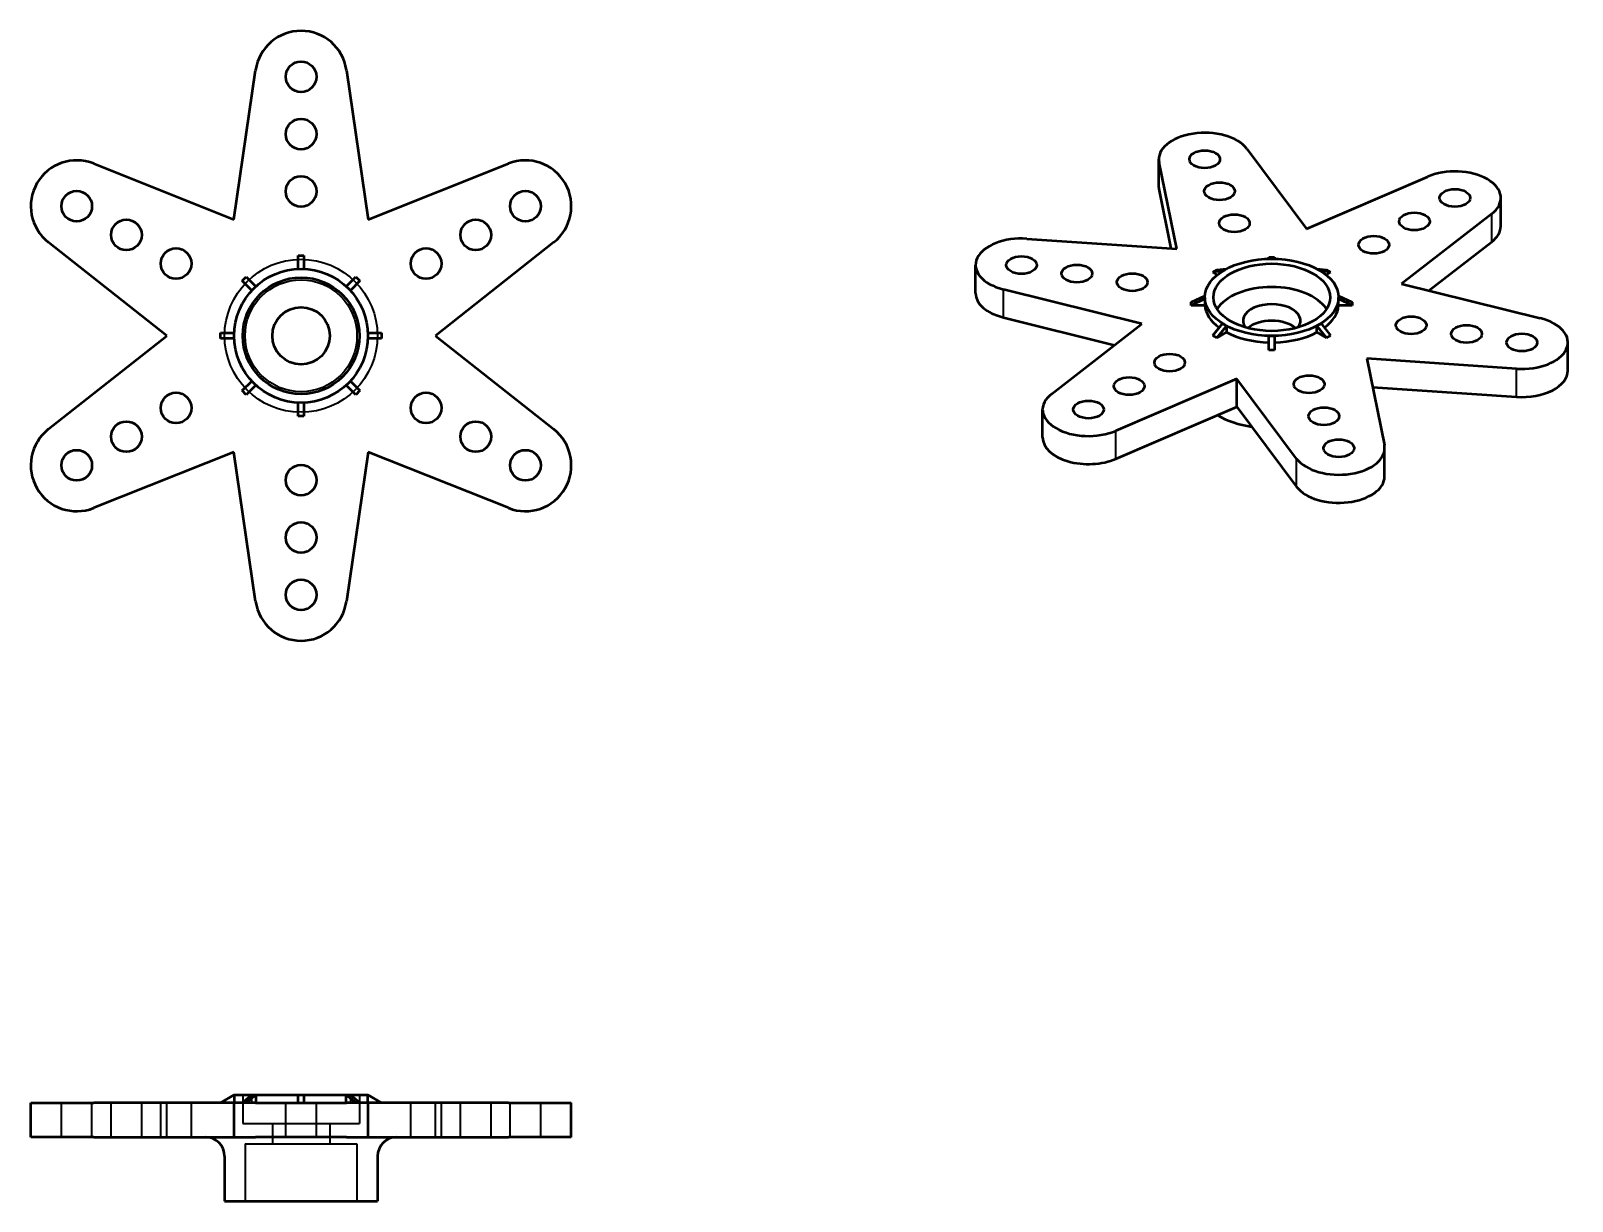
# Model space of a CAD drawing. Header units: inches. Extents: x 5.39 to 8.57, y 4.01 to 6.42.
import ezdxf

# ---------------------------------------------------------------- set-up
doc = ezdxf.new("R2010")
doc.units = ezdxf.units.IN
doc.header["$MEASUREMENT"] = 0
for name, color, linetype, lineweight in [('Hidden Edges(ANSI)', 7, 'Continuous', 35), ('Visible Edges(ANSI)', 7, 'Continuous', 50), ('Visible Tangent Edges(ANSI)', 7, 'Continuous', 35)]:
    doc.layers.add(name, color=color, linetype=linetype, lineweight=lineweight)

msp = doc.modelspace()

# ---------------------------------------------------------------- linework, layer by layer
at = {"layer": 'Hidden Edges(ANSI)'}
for p, q in [((5.8286, 4.2269), (5.8286, 4.1678)), ((5.8472, 4.2107), (5.8472, 4.2269)), ((6.0502, 4.2269), (6.0502, 4.2107)), ((6.0688, 4.2269), (6.0688, 4.1678)), ((5.4552, 4.1399), (5.4552, 4.2107)), ((5.5182, 4.1399), (5.5182, 4.2107)), ((5.5575, 4.1399), (5.5575, 4.2107)), ((5.6205, 4.1399), (5.6205, 4.2107)), ((5.6598, 4.1399), (5.6598, 4.2107)), ((5.6721, 4.1399), (5.6721, 4.2107)), ((5.7228, 4.1399), (5.7228, 4.2107)), ((5.9172, 4.1399), (5.9172, 4.2107)), ((5.9802, 4.1399), (5.9802, 4.2107)), ((6.1746, 4.1399), (6.1746, 4.2107)), ((6.2254, 4.1399), (6.2254, 4.2107)), ((6.2376, 4.1399), (6.2376, 4.2107)), ((6.2769, 4.1399), (6.2769, 4.2107)), ((6.3399, 4.1399), (6.3399, 4.2107)), ((6.3792, 4.1399), (6.3792, 4.2107)), ((6.4422, 4.1399), (6.4422, 4.2107)), ((5.8286, 4.1678), (6.0688, 4.1678)), ((5.8897, 4.1678), (5.8897, 4.1261)), ((6.0078, 4.1678), (6.0078, 4.1261)), ((5.8336, 4.1261), (6.0639, 4.1261)), ((5.8336, 4.1261), (5.8336, 4.008)), ((6.0639, 4.1261), (6.0639, 4.008))]:
    msp.add_line(p, q, dxfattribs=at)
for radius in [0.1575, 0.1152]:
    msp.add_circle((5.9487, 5.7899), radius, dxfattribs=at)
at = {"layer": 'Visible Edges(ANSI)'}
for p, q in [((5.8104, 6.0295), (5.8552, 6.337)), ((6.0422, 6.337), (6.087, 6.0295)), ((7.8963, 6.175), (8.0192, 6.0102)), ((5.5217, 6.1444), (5.8104, 6.0295)), ((6.087, 6.0295), (6.3758, 6.1444)), ((7.715, 6.0955), (7.715, 6.1534)), ((7.7519, 5.9688), (7.7156, 6.147)), ((8.0192, 6.0102), (8.2683, 6.1174)), ((7.7156, 6.0892), (7.74, 5.9697)), ((8.4193, 6.0158), (8.4193, 6.0737)), ((8.4005, 6.0411), (8.2148, 5.8972)), ((5.6721, 5.7899), (5.4282, 5.9825)), ((6.4693, 5.9825), (6.2254, 5.7899)), ((7.4433, 5.9898), (7.7519, 5.9688)), ((8.2713, 5.8832), (8.4005, 5.9832)), ((5.9428, 5.9276), (5.9428, 5.9555)), ((5.9428, 5.9555), (5.9546, 5.9555)), ((5.9546, 5.9555), (5.9546, 5.9276)), ((7.3378, 5.8778), (7.3378, 5.9356)), ((7.9416, 5.9486), (7.9416, 5.9515)), ((7.9416, 5.9515), (7.9535, 5.9515)), ((7.9535, 5.9515), (7.9535, 5.9486)), ((5.8274, 5.9029), (5.8358, 5.9112)), ((5.8358, 5.9112), (5.8555, 5.8914)), ((6.0419, 5.8914), (6.0617, 5.9112)), ((6.0617, 5.9112), (6.07, 5.9029)), ((7.8263, 5.9211), (7.8346, 5.9259)), ((7.846, 5.9229), (7.8263, 5.9211)), ((7.8358, 5.9156), (7.8263, 5.9211)), ((7.8346, 5.9259), (7.8544, 5.9277)), ((8.0407, 5.9277), (8.0605, 5.9259)), ((8.0688, 5.9211), (8.0491, 5.9229)), ((8.0688, 5.9211), (8.0593, 5.9156)), ((8.0605, 5.9259), (8.0688, 5.9211)), ((5.8472, 5.8831), (5.8274, 5.9029)), ((6.07, 5.9029), (6.0502, 5.8831)), ((7.6803, 5.8146), (7.3949, 5.8855)), ((7.7819, 5.8593), (7.8099, 5.8725)), ((8.0852, 5.8725), (8.1132, 5.8593)), ((8.2148, 5.8972), (8.5002, 5.8263)), ((7.8099, 5.8657), (7.7819, 5.8525)), ((7.7819, 5.8525), (7.7819, 5.8593)), ((7.8099, 5.8525), (7.7819, 5.8525)), ((7.8098, 5.8691), (7.8098, 5.869)), ((7.8099, 5.8657), (7.8099, 5.8525)), ((8.1132, 5.8525), (8.0852, 5.8657)), ((8.0852, 5.8525), (8.0852, 5.8657)), ((8.1132, 5.8525), (8.0852, 5.8525)), ((8.0853, 5.8691), (8.0853, 5.869)), ((8.1132, 5.8593), (8.1132, 5.8525)), ((7.3949, 5.8277), (7.6238, 5.7708)), ((7.4946, 5.6707), (7.6803, 5.8146)), ((7.8263, 5.7907), (7.846, 5.8153)), ((7.8544, 5.8105), (7.8346, 5.7859)), ((7.8544, 5.8105), (7.8544, 5.7973)), ((8.0407, 5.7973), (8.0407, 5.8105)), ((8.0605, 5.7859), (8.0407, 5.8105)), ((8.0491, 5.8153), (8.0688, 5.7907)), ((5.4282, 5.5973), (5.6721, 5.7899)), ((5.7831, 5.7958), (5.811, 5.7958)), ((5.7831, 5.784), (5.7831, 5.7958)), ((5.811, 5.784), (5.7831, 5.784)), ((6.0864, 5.7958), (6.1143, 5.7958)), ((6.1143, 5.784), (6.0864, 5.784)), ((6.1143, 5.7958), (6.1143, 5.784)), ((6.2254, 5.7899), (6.4693, 5.5973)), ((7.8346, 5.7859), (7.8263, 5.7907)), ((7.8544, 5.7973), (7.8346, 5.7859)), ((7.9416, 5.7603), (7.9416, 5.7896)), ((7.9535, 5.7896), (7.9535, 5.7603)), ((8.0605, 5.7859), (8.0407, 5.7973)), ((8.0688, 5.7907), (8.0605, 5.7859)), ((7.9535, 5.7603), (7.9416, 5.7603)), ((8.5573, 5.7183), (8.5573, 5.7762)), ((8.4518, 5.722), (8.1432, 5.743)), ((8.1432, 5.743), (8.1795, 5.5648)), ((5.8274, 5.677), (5.8472, 5.6967)), ((5.8555, 5.6884), (5.8358, 5.6686)), ((6.0617, 5.6686), (6.0419, 5.6884)), ((6.0502, 5.6967), (6.07, 5.677)), ((7.8759, 5.7016), (7.6268, 5.5944)), ((7.8759, 5.6438), (7.8759, 5.7016)), ((7.9988, 5.5368), (7.8759, 5.7016)), ((8.1551, 5.6843), (8.4518, 5.6641)), ((5.8358, 5.6686), (5.8274, 5.677)), ((5.9428, 5.6243), (5.9428, 5.6522)), ((5.9546, 5.6522), (5.9546, 5.6243)), ((6.07, 5.677), (6.0617, 5.6686)), ((5.9546, 5.6243), (5.9428, 5.6243)), ((7.4758, 5.5803), (7.4758, 5.6381)), ((7.6268, 5.5365), (7.8759, 5.6438)), ((7.8759, 5.6438), (7.9988, 5.479)), ((8.1801, 5.5005), (8.1801, 5.5584)), ((5.8104, 5.5503), (5.5217, 5.4354)), ((5.8552, 5.2428), (5.8104, 5.5503)), ((6.087, 5.5503), (6.0422, 5.2428)), ((6.3758, 5.4354), (6.087, 5.5503)), ((5.811, 4.2269), (5.7831, 4.2107)), ((5.8109, 4.2269), (6.0865, 4.2269)), ((5.8109, 4.2269), (5.8109, 4.2268)), ((5.811, 4.2269), (5.811, 4.2107)), ((5.8274, 4.2107), (5.8472, 4.2269)), ((5.8555, 4.2269), (5.8358, 4.2107)), ((5.8555, 4.2269), (5.8555, 4.2107)), ((5.9428, 4.2107), (5.9428, 4.2269)), ((5.9546, 4.2269), (5.9546, 4.2107)), ((6.0617, 4.2107), (6.0419, 4.2269)), ((6.0419, 4.2107), (6.0419, 4.2269)), ((6.0502, 4.2269), (6.07, 4.2107)), ((6.0864, 4.2107), (6.0864, 4.2269)), ((6.1143, 4.2107), (6.0864, 4.2269)), ((6.0865, 4.2269), (6.0865, 4.2268)), ((5.3922, 4.2107), (5.5217, 4.2107)), ((5.3922, 4.1399), (5.3922, 4.2107)), ((5.8104, 4.2107), (5.5217, 4.2107)), ((5.8104, 4.2107), (5.8104, 4.1399)), ((5.8552, 4.2107), (5.8104, 4.2107)), ((5.8552, 4.2107), (6.0422, 4.2107)), ((6.087, 4.2107), (6.0422, 4.2107)), ((6.087, 4.1399), (6.087, 4.2107)), ((6.3758, 4.2107), (6.087, 4.2107)), ((6.3758, 4.2107), (6.5052, 4.2107)), ((6.5052, 4.1399), (6.5052, 4.2107)), ((5.5217, 4.1399), (5.3922, 4.1399)), ((5.5217, 4.1399), (5.8104, 4.1399)), ((5.8104, 4.1399), (5.8552, 4.1399)), ((6.0422, 4.1399), (5.8552, 4.1399)), ((6.0422, 4.1399), (6.087, 4.1399)), ((6.087, 4.1399), (6.3758, 4.1399)), ((6.5052, 4.1399), (6.3758, 4.1399)), ((5.7912, 4.1005), (5.7912, 4.008)), ((6.1062, 4.1005), (6.1062, 4.008)), ((5.7912, 4.008), (6.1062, 4.008))]:
    msp.add_line(p, q, dxfattribs=at)
for centre, radius in [((5.9487, 6.3234), 0.0315), ((5.9487, 6.2053), 0.0315), ((5.9487, 6.0872), 0.0315), ((5.4867, 6.0567), 0.0315), ((6.4107, 6.0567), 0.0315), ((5.589, 5.9976), 0.0315), ((6.3084, 5.9976), 0.0315), ((5.6913, 5.9385), 0.0315), ((6.2061, 5.9385), 0.0315), ((5.9487, 5.7899), 0.1378), ((5.9487, 5.7899), 0.1201), ((5.9487, 5.7899), 0.0591), ((5.6913, 5.6413), 0.0315), ((6.2061, 5.6413), 0.0315), ((5.589, 5.5822), 0.0315), ((6.3084, 5.5822), 0.0315), ((5.4867, 5.5232), 0.0315), ((6.4107, 5.5232), 0.0315), ((5.9487, 5.4927), 0.0315), ((5.9487, 5.3746), 0.0315), ((5.9487, 5.2565), 0.0315)]:
    msp.add_circle(centre, radius, dxfattribs=at)
for centre, radius, start, end in [((5.9487, 6.3234), 0.0945, 8.2937, 171.7063), ((5.4867, 6.0567), 0.0945, 68.2937, 231.7063), ((6.4107, 6.0567), 0.0945, 308.2937, 111.7063), ((5.4867, 5.5232), 0.0945, 128.2937, 291.7063), ((6.4107, 5.5232), 0.0945, 248.2937, 51.7063), ((5.9487, 5.2565), 0.0945, 188.2937, 351.7063), ((5.7519, 4.1005), 0.0394, 0, 90), ((6.1456, 4.1005), 0.0394, 90, 180)]:
    msp.add_arc(centre, radius, start, end, dxfattribs=at)
for centre, major_axis, ratio, start_param, end_param in [((7.8095, 6.1534), (-0.0945, 0), 0.57735, 3.548145, 6.400232), ((8.3248, 6.0737), (0.0945, 0), 0.57735, 5.64254, 8.494627), ((7.8095, 6.0955), (-0.0945, 0), 0.57735, 0, 0.117047), ((8.3248, 6.0158), (0.0945, 0), 0.57735, 5.64254, 6.283185), ((7.4323, 5.9356), (-0.0945, 0), 0.57735, 4.595342, 7.447429), ((7.4323, 5.8778), (-0.0945, 0), 0.57735, 0, 1.164244), ((7.9476, 5.8209), (-0.1201, 0), 0.57735, 3.496771, 5.928007), ((7.9476, 5.934), (0.1326, 0.0841), 0.44448, 2.866859, 2.909729), ((7.9476, 5.8559), (-0.1378, 0), 0.57735, 0.04287, 0.665739), ((7.9476, 5.8209), (-0.0591, 0), 0.57735, 2.72889, 6.695888), ((7.9476, 5.8559), (0.1378, 0), 0.57735, 5.617447, 6.240315), ((7.9476, 5.934), (0.1326, -0.0841), 0.44448, 0.231863, 0.274734), ((7.9476, 5.934), (-0.1161, -0.1062), 0.697902, 0.174389, 0.26013), ((7.9476, 5.7868), (0.0591, 0), 0.57735, 0.591327, 2.550265), ((7.9476, 5.934), (0.1161, -0.1062), 0.697902, 6.023056, 6.108796), ((8.4628, 5.7762), (0.0945, 0), 0.57735, 4.595342, 7.447429), ((7.9476, 5.8559), (-0.1378, 0), 0.57735, 0.828268, 1.527926), ((7.9476, 5.934), (0, -0.1445), 0.953512, 6.240315, 6.326056), ((7.9476, 5.8559), (-0.1378, 0), 0.57735, 1.613667, 2.313324), ((8.4628, 5.7183), (0.0945, 0), 0.57735, 4.595342, 6.283185), ((7.5703, 5.6381), (-0.0945, 0), 0.57735, 5.64254, 8.494627), ((7.9476, 5.6904), (-0.1575, 0), 0.57735, 0.780189, 1.308258), ((7.5703, 5.5803), (-0.0945, 0), 0.57735, 0, 2.211442), ((8.0856, 5.5584), (0.0945, 0), 0.57735, 3.548145, 6.400232), ((8.0856, 5.5005), (0.0945, 0), 0.57735, 3.548145, 6.283185), ((5.9487, 4.3063), (-0.136, -0.0645), 0.341999, 0.581653, 0.667393), ((5.9487, 4.3063), (0.1378, 0), 0.57735, 4.669519, 4.755259), ((5.9487, 4.3063), (0.136, -0.0645), 0.341999, 5.615792, 5.701533)]:
    msp.add_ellipse(centre, major_axis=major_axis, ratio=ratio, start_param=start_param, end_param=end_param, dxfattribs=at)
for centre, major_axis in [((7.8095, 6.1534), (0.0315, 0)), ((7.8401, 6.0875), (0.0315, 0)), ((8.3248, 6.0737), (-0.0315, 0)), ((7.8706, 6.0217), (0.0315, 0)), ((8.2413, 6.0255), (-0.0315, 0)), ((8.1577, 5.9773), (-0.0315, 0)), ((7.4323, 5.9356), (0.0315, 0)), ((7.5464, 5.918), (0.0315, 0)), ((7.9476, 5.8691), (-0.1378, 0)), ((7.9476, 5.8691), (-0.1201, 0)), ((7.6604, 5.9003), (0.0315, 0)), ((8.2347, 5.8115), (-0.0315, 0)), ((8.3488, 5.7938), (-0.0315, 0)), ((8.4628, 5.7762), (-0.0315, 0)), ((7.7374, 5.7346), (0.0315, 0)), ((7.6539, 5.6863), (0.0315, 0)), ((8.0245, 5.6901), (-0.0315, 0)), ((7.5703, 5.6381), (0.0315, 0)), ((8.0551, 5.6243), (-0.0315, 0)), ((8.0856, 5.5584), (-0.0315, 0))]:
    msp.add_ellipse(centre, major_axis=major_axis, ratio=0.57735, dxfattribs=at)
at = {"layer": 'Visible Tangent Edges(ANSI)'}
for p, q in [((7.7156, 6.0892), (7.7156, 6.147)), ((8.4005, 5.9832), (8.4005, 6.0411)), ((7.3949, 5.8277), (7.3949, 5.8855)), ((8.4518, 5.6641), (8.4518, 5.722)), ((7.6268, 5.5365), (7.6268, 5.5944)), ((7.9988, 5.479), (7.9988, 5.5368))]:
    msp.add_line(p, q, dxfattribs=at)

doc.saveas('drawing.dxf')
